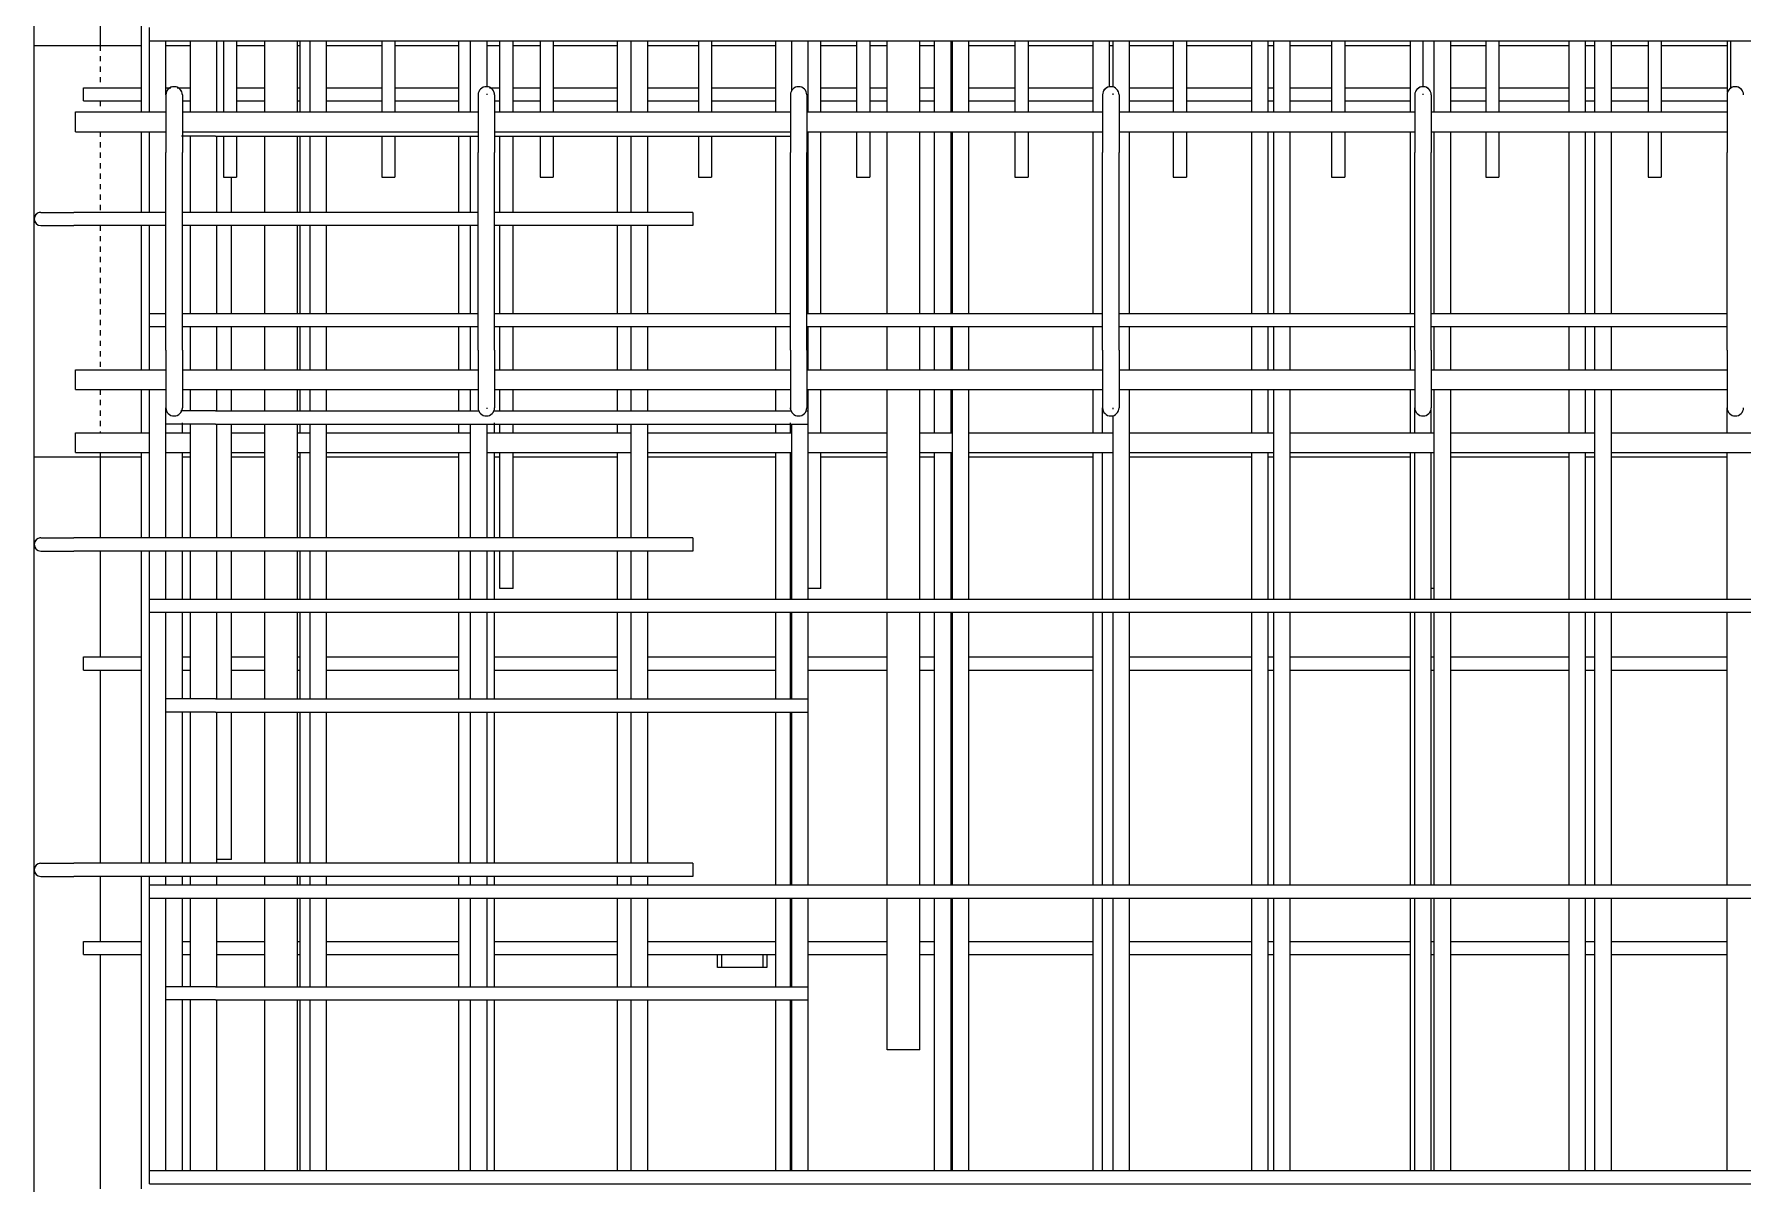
# Model space of a CAD drawing. Header units: millimetres. Extents: x 6744 to 22888, y -3063 to 10037.
# Drawn here: x 10063 to 11100, y 6619 to 7317 of the extents above; entities that cross this region are included whole.
import ezdxf

# ---------------------------------------------------------------- set-up
doc = ezdxf.new("R2010")
doc.units = ezdxf.units.MM
doc.linetypes.add('Dash', pattern=[6.36, 3.18, -3.18])
for name, color, linetype, lineweight in [('A-GENM', 13, 'Continuous', 18), ('A-WALL', 113, 'Continuous', 25), ('A-WALL-HDLN', 110, 'Dash', 25), ('S-BEAM', 12, 'Continuous', 18), ('S-RBAR', 171, 'Continuous', 18)]:
    doc.layers.add(name, color=color, linetype=linetype, lineweight=lineweight)

# ---------------------------------------------------------------- blocks, each defined once
blk = doc.blocks.new('RR spread anchor face based - RR-SA-2_5-200-V2-Elevation Front 1')
at = {"layer": 'A-GENM'}
for p, q in [((10477.6, 6750), (10477.6, 6757.9)), ((10480.1, 6757.9), (10480.1, 6750)), ((10505.1, 6757.9), (10505.1, 6750)), ((10507.6, 6757.9), (10507.6, 6750)), ((10480.1, 6750), (10477.6, 6750)), ((10505.1, 6750), (10480.1, 6750)), ((10507.6, 6750), (10505.1, 6750))]:
    blk.add_line(p, q, dxfattribs=at)

msp = doc.modelspace()

# ---------------------------------------------------------------- linework, layer by layer
at = {"layer": 'A-WALL'}
for p, q in [((10062.56745, 7310), (10062.56745, 7660)), ((10102.56745, 7398.33333), (10102.56745, 7310)), ((10062.56745, -1395), (10062.56745, 7059.95039)), ((10102.56745, 7060), (10102.56745, 7011)), ((10102.56745, 7003), (10102.56745, 6938.69231)), ((10102.56745, 6930.69231), (10102.56745, 6813.33333)), ((10102.56745, 6805.33333), (10102.56745, 6765.86538)), ((10102.56745, 6757.86538), (10102.56745, 6615.66667))]:
    msp.add_line(p, q, dxfattribs=at)
at = {"layer": 'A-WALL-HDLN'}
for p, q in [((10102.56745, 7309.95039), (10102.56745, 7284.34615)), ((10102.56745, 7276.34615), (10102.56745, 7269.66917)), ((10102.56745, 7257.66917), (10102.56745, 7208.66667)), ((10102.56745, 7200.66667), (10102.56745, 7113.07444)), ((10102.56745, 7101.07444), (10102.56745, 7074.80184)), ((10102.56745, 7062.80184), (10102.56745, 7060.04961))]:
    msp.add_line(p, q, dxfattribs=at)
at = {"layer": 'S-BEAM'}
for p, q in [((10062.56745, 7060), (10062.56745, 7310)), ((10062.56745, 7310), (10127.74785, 7310)), ((10142.56745, 7310), (10157.56745, 7310)), ((10185.53128, 7310), (10202.56541, 7310)), ((10222.56541, 7310), (10224.08401, 7310)), ((10240.11291, 7310), (10273.67267, 7310)), ((10281.67267, 7310), (10320.42017, 7310)), ((10337.65836, 7310), (10345.4745, 7310)), ((10353.4745, 7310), (10369.81406, 7310)), ((10377.81406, 7310), (10416.75633, 7310)), ((10435.20382, 7310), (10465.95545, 7310)), ((10473.95545, 7310), (10513.09249, 7310)), ((10540.38359, 7310), (10562.09684, 7310)), ((10570.09684, 7310), (10580.56541, 7310)), ((10600.56541, 7310), (10609.42865, 7310)), ((10619.42865, 7310), (10620.29473, 7310)), ((10630.29473, 7310), (10658.23823, 7310)), ((10666.23823, 7310), (10705.76481, 7310)), ((10715.76481, 7310), (10717.84018, 7310)), ((10727.84018, 7310), (10754.37962, 7310)), ((10762.37962, 7310), (10802.10097, 7310)), ((10812.10097, 7310), (10815.38564, 7310)), ((10825.38564, 7310), (10850.52101, 7310)), ((10858.52101, 7310), (10898.43713, 7310)), ((10922.93109, 7310), (10944.1624, 7310)), ((10952.1624, 7310), (10994.77329, 7310)), ((11004.77329, 7310), (11010.47655, 7310)), ((11020.47655, 7310), (11042.80379, 7310)), ((11050.80379, 7310), (11091.10945, 7310)), ((10127.74785, 7060), (10062.56745, 7060)), ((10157.56745, 7060), (10152.56745, 7060)), ((10202.56541, 7060), (10182.43481, 7060)), ((10224.08401, 7060), (10222.56541, 7060)), ((10320.42017, 7060), (10240.11291, 7060)), ((10345.4745, 7060), (10342.20382, 7060)), ((10416.75633, 7060), (10353.4745, 7060)), ((10513.09249, 7060), (10435.20382, 7060)), ((10580.56541, 7060), (10540.38359, 7060)), ((10609.42865, 7060), (10600.56541, 7060)), ((10620.29473, 7060), (10619.42865, 7060)), ((10705.76481, 7060), (10630.29473, 7060)), ((10802.10097, 7060), (10727.84018, 7060)), ((10815.38564, 7060), (10812.10097, 7060)), ((10898.43713, 7060), (10825.38564, 7060)), ((10994.77329, 7060), (10922.93109, 7060)), ((11010.47655, 7060), (11004.77329, 7060)), ((11090.74927, 7060), (11020.47655, 7060))]:
    msp.add_line(p, q, dxfattribs=at)
at = {"layer": 'S-RBAR'}
for p, q in [((10127.74785, 7269.66917), (10127.74785, 7398.33333)), ((10132.56745, 7312.89127), (10132.56745, 7320.89127)), ((10132.56745, 7312.89127), (12288.56745, 7312.89127)), ((10132.56745, 7269.66917), (10132.56745, 7312.89127)), ((10142.56745, 7280), (10142.56745, 7312.89127)), ((10157.56745, 7269.66917), (10157.56745, 7312.89127)), ((10173.56745, 7269.66917), (10173.56745, 7312.89127)), ((10177.53128, 7312.89127), (10177.53128, 7269.66917)), ((10185.53128, 7312.89127), (10185.53128, 7269.66917)), ((10202.56541, 7269.66917), (10202.56541, 7312.89127)), ((10222.56541, 7269.66917), (10222.56541, 7312.89127)), ((10224.08401, 7269.66917), (10224.08401, 7312.89127)), ((10230.11291, 7269.66917), (10230.11291, 7312.89127)), ((10240.11291, 7269.66917), (10240.11291, 7312.89127)), ((10273.67267, 7312.89127), (10273.67267, 7269.66917)), ((10281.67267, 7312.89127), (10281.67267, 7269.66917)), ((10320.42017, 7269.66917), (10320.42017, 7312.89127)), ((10327.65836, 7269.66917), (10327.65836, 7312.89127)), ((10337.65836, 7284.94016), (10337.65836, 7312.89127)), ((10345.4745, 7269.66917), (10345.4745, 7312.89127)), ((10353.4745, 7269.66917), (10353.4745, 7312.89127)), ((10369.81406, 7312.89127), (10369.81406, 7269.66917)), ((10377.81406, 7312.89127), (10377.81406, 7269.66917)), ((10416.75633, 7269.66917), (10416.75633, 7312.89127)), ((10425.20382, 7269.66917), (10425.20382, 7312.89127)), ((10435.20382, 7269.66917), (10435.20382, 7312.89127)), ((10465.95545, 7312.89127), (10465.95545, 7269.66917)), ((10473.95545, 7312.89127), (10473.95545, 7269.66917)), ((10513.09249, 7269.66917), (10513.09249, 7312.89127)), ((10522.74927, 7282.68356), (10522.74927, 7312.89127)), ((10532.74927, 7269.66917), (10532.74927, 7312.89127)), ((10540.38359, 7269.66917), (10540.38359, 7312.89127)), ((10562.09684, 7312.89127), (10562.09684, 7269.66917)), ((10570.09684, 7312.89127), (10570.09684, 7269.66917)), ((10580.56541, 7269.66917), (10580.56541, 7312.89127)), ((10600.56541, 7269.66917), (10600.56541, 7312.89127)), ((10609.42865, 7269.66917), (10609.42865, 7312.89127)), ((10619.42865, 7269.66917), (10619.42865, 7312.89127)), ((10620.29473, 7269.66917), (10620.29473, 7312.89127)), ((10630.29473, 7269.66917), (10630.29473, 7312.89127)), ((10658.23823, 7312.89127), (10658.23823, 7269.66917)), ((10666.23823, 7312.89127), (10666.23823, 7269.66917)), ((10705.76481, 7269.66917), (10705.76481, 7312.89127)), ((10715.76481, 7284.9063), (10715.76481, 7312.89127)), ((10717.84018, 7284.76009), (10717.84018, 7312.89127)), ((10727.84018, 7269.66917), (10727.84018, 7312.89127)), ((10754.37962, 7312.89127), (10754.37962, 7269.66917)), ((10762.37962, 7312.89127), (10762.37962, 7269.66917)), ((10802.10097, 7269.66917), (10802.10097, 7312.89127)), ((10812.10097, 7269.66917), (10812.10097, 7312.89127)), ((10815.38564, 7269.66917), (10815.38564, 7312.89127)), ((10825.38564, 7269.66917), (10825.38564, 7312.89127)), ((10850.52101, 7312.89127), (10850.52101, 7269.66917)), ((10858.52101, 7312.89127), (10858.52101, 7269.66917)), ((10898.43713, 7269.66917), (10898.43713, 7312.89127)), ((10906.20178, 7284.93181), (10906.20178, 7312.89127)), ((10912.93109, 7269.66917), (10912.93109, 7312.89127)), ((10922.93109, 7269.66917), (10922.93109, 7312.89127)), ((10944.1624, 7312.89127), (10944.1624, 7269.66917)), ((10952.1624, 7312.89127), (10952.1624, 7269.66917)), ((10994.77329, 7269.66917), (10994.77329, 7312.89127)), ((11004.77329, 7269.66917), (11004.77329, 7312.89127)), ((11010.47655, 7269.66917), (11010.47655, 7312.89127)), ((11020.47655, 7269.66917), (11020.47655, 7312.89127)), ((11042.80379, 7312.89127), (11042.80379, 7269.66917)), ((11050.80379, 7312.89127), (11050.80379, 7269.66917)), ((11091.10945, 7281.75234), (11091.10945, 7312.89127)), ((11093.11087, 7283.7981), (11093.11087, 7312.89127)), ((10092.56745, 7284.34615), (10127.74785, 7284.34615)), ((10092.56745, 7276.34615), (10092.56745, 7284.34615)), ((10092.56745, 7276.34615), (10127.74785, 7276.34615)), ((10142.56745, 7284.34615), (10145.64328, 7284.34615)), ((10142.56745, 7280), (10142.56745, 7245)), ((10149.49163, 7284.34615), (10157.56745, 7284.34615)), ((10152.56745, 7280), (10152.56745, 7245)), ((10152.56745, 7276.34615), (10157.56745, 7276.34615)), ((10185.53128, 7284.34615), (10202.56541, 7284.34615)), ((10185.53128, 7276.34615), (10202.56541, 7276.34615)), ((10222.56541, 7284.34615), (10224.08401, 7284.34615)), ((10222.56541, 7276.34615), (10224.08401, 7276.34615)), ((10240.11291, 7284.34615), (10273.67267, 7284.34615)), ((10240.11291, 7276.34615), (10273.67267, 7276.34615)), ((10281.67267, 7284.34615), (10320.42017, 7284.34615)), ((10281.67267, 7276.34615), (10320.42017, 7276.34615)), ((10332.20382, 7280), (10332.20382, 7245)), ((10337.65836, 7280), (10337.65836, 7280.7181)), ((10339.12799, 7284.34615), (10345.4745, 7284.34615)), ((10342.20382, 7280), (10342.20382, 7245)), ((10342.20382, 7276.34615), (10345.4745, 7276.34615)), ((10353.4745, 7284.34615), (10369.81406, 7284.34615)), ((10353.4745, 7276.34615), (10369.81406, 7276.34615)), ((10377.81406, 7284.34615), (10416.75633, 7284.34615)), ((10377.81406, 7276.34615), (10416.75633, 7276.34615)), ((10435.20382, 7284.34615), (10465.95545, 7284.34615)), ((10435.20382, 7276.34615), (10465.95545, 7276.34615)), ((10473.95545, 7284.34615), (10513.09249, 7284.34615)), ((10473.95545, 7276.34615), (10513.09249, 7276.34615)), ((10521.84018, 7280), (10521.84018, 7245)), ((10531.84018, 7280), (10531.84018, 7245)), ((10540.38359, 7284.34615), (10562.09684, 7284.34615)), ((10540.38359, 7276.34615), (10562.09684, 7276.34615)), ((10570.09684, 7284.34615), (10580.56541, 7284.34615)), ((10570.09684, 7276.34615), (10580.56541, 7276.34615)), ((10600.56541, 7284.34615), (10609.42865, 7284.34615)), ((10600.56541, 7276.34615), (10609.42865, 7276.34615)), ((10619.42865, 7284.34615), (10620.29473, 7284.34615)), ((10619.42865, 7276.34615), (10620.29473, 7276.34615)), ((10630.29473, 7284.34615), (10658.23823, 7284.34615)), ((10630.29473, 7276.34615), (10658.23823, 7276.34615)), ((10666.23823, 7284.34615), (10705.76481, 7284.34615)), ((10666.23823, 7276.34615), (10705.76481, 7276.34615)), ((10711.47655, 7280), (10711.47655, 7245)), ((10717.84018, 7280), (10717.84018, 7280.83779)), ((10721.47655, 7280), (10721.47655, 7245)), ((10727.84018, 7284.34615), (10754.37962, 7284.34615)), ((10727.84018, 7276.34615), (10754.37962, 7276.34615)), ((10762.37962, 7284.34615), (10802.10097, 7284.34615)), ((10762.37962, 7276.34615), (10802.10097, 7276.34615)), ((10812.10097, 7284.34615), (10815.38564, 7284.34615)), ((10812.10097, 7276.34615), (10815.38564, 7276.34615)), ((10825.38564, 7284.34615), (10850.52101, 7284.34615)), ((10825.38564, 7276.34615), (10850.52101, 7276.34615)), ((10858.52101, 7284.34615), (10898.43713, 7284.34615)), ((10858.52101, 7276.34615), (10898.43713, 7276.34615)), ((10901.11291, 7280), (10901.11291, 7245)), ((10906.20178, 7280), (10906.20178, 7280.66996)), ((10911.11291, 7280), (10911.11291, 7245)), ((10922.93109, 7284.34615), (10944.1624, 7284.34615)), ((10922.93109, 7276.34615), (10944.1624, 7276.34615)), ((10952.1624, 7284.34615), (10994.77329, 7284.34615)), ((10952.1624, 7276.34615), (10994.77329, 7276.34615)), ((11004.77329, 7284.34615), (11010.47655, 7284.34615)), ((11004.77329, 7276.34615), (11010.47655, 7276.34615)), ((11020.47655, 7284.34615), (11042.80379, 7284.34615)), ((11020.47655, 7276.34615), (11042.80379, 7276.34615)), ((11050.80379, 7284.34615), (11091.10945, 7284.34615)), ((11050.80379, 7276.34615), (11090.74927, 7276.34615)), ((11090.74927, 7280), (11090.74927, 7245)), ((10087.56745, 7269.66917), (10142.56745, 7269.66917)), ((10087.56745, 7257.66917), (10087.56745, 7269.66917)), ((10152.56745, 7269.66917), (10332.20382, 7269.66917)), ((10342.20382, 7269.66917), (10521.84018, 7269.66917)), ((10531.84018, 7269.66917), (10711.47655, 7269.66917)), ((10721.47655, 7269.66917), (10901.11291, 7269.66917)), ((10911.11291, 7269.66917), (11090.74927, 7269.66917)), ((10087.56745, 7257.66917), (10142.56745, 7257.66917)), ((10127.74785, 7208.66667), (10127.74785, 7257.66917)), ((10132.56745, 7208.66667), (10132.56745, 7257.66917)), ((10172.62673, 7254.95301), (10152.13868, 7254.95301)), ((10152.56745, 7257.66917), (10332.20382, 7257.66917)), ((10157.56745, 7208.66667), (10157.56745, 7254.95301)), ((10172.62673, 7254.95301), (10332.20382, 7254.95301)), ((10173.56745, 7208.66667), (10173.56745, 7254.95301)), ((10177.53128, 7254.95301), (10177.53128, 7230)), ((10185.53128, 7254.95301), (10185.53128, 7230)), ((10202.56541, 7208.66667), (10202.56541, 7254.95301)), ((10222.56541, 7208.66667), (10222.56541, 7254.95301)), ((10224.08401, 7208.66667), (10224.08401, 7254.95301)), ((10230.11291, 7208.66667), (10230.11291, 7254.95301)), ((10240.11291, 7208.66667), (10240.11291, 7254.95301)), ((10273.67267, 7254.95301), (10273.67267, 7230)), ((10281.67267, 7254.95301), (10281.67267, 7230)), ((10320.42017, 7208.66667), (10320.42017, 7254.95301)), ((10327.65836, 7208.66667), (10327.65836, 7254.95301)), ((10342.20382, 7257.66917), (10521.84018, 7257.66917)), ((10342.20382, 7254.95301), (10521.84018, 7254.95301)), ((10345.4745, 7208.66667), (10345.4745, 7254.95301)), ((10353.4745, 7208.66667), (10353.4745, 7254.95301)), ((10369.81406, 7254.95301), (10369.81406, 7230)), ((10377.81406, 7254.95301), (10377.81406, 7230)), ((10416.75633, 7208.66667), (10416.75633, 7254.95301)), ((10425.20382, 7208.66667), (10425.20382, 7254.95301)), ((10435.20382, 7208.66667), (10435.20382, 7254.95301)), ((10465.95545, 7254.95301), (10465.95545, 7230)), ((10473.95545, 7254.95301), (10473.95545, 7230)), ((10513.09249, 7147.33344), (10513.09249, 7254.95301)), ((10531.84018, 7257.66917), (10711.47655, 7257.66917)), ((10531.84018, 7254.95301), (10532.62673, 7254.95301)), ((10532.62673, 7254.95301), (10532.62673, 7257.66917)), ((10532.74927, 7147.33344), (10532.74927, 7257.66917)), ((10540.38359, 7147.33344), (10540.38359, 7257.66917)), ((10562.09684, 7257.66917), (10562.09684, 7230)), ((10570.09684, 7257.66917), (10570.09684, 7230)), ((10580.56541, 7147.33344), (10580.56541, 7257.66917)), ((10600.56541, 7147.33344), (10600.56541, 7257.66917)), ((10609.42865, 7147.33344), (10609.42865, 7257.66917)), ((10619.42865, 7147.33344), (10619.42865, 7257.66917)), ((10620.29473, 7147.33344), (10620.29473, 7257.66917)), ((10630.29473, 7147.33344), (10630.29473, 7257.66917)), ((10658.23823, 7257.66917), (10658.23823, 7230)), ((10666.23823, 7257.66917), (10666.23823, 7230)), ((10705.76481, 7147.33344), (10705.76481, 7257.66917)), ((10721.47655, 7257.66917), (10901.11291, 7257.66917)), ((10727.84018, 7147.33344), (10727.84018, 7257.66917)), ((10754.37962, 7257.66917), (10754.37962, 7230)), ((10762.37962, 7257.66917), (10762.37962, 7230)), ((10802.10097, 7147.33344), (10802.10097, 7257.66917)), ((10812.10097, 7147.33344), (10812.10097, 7257.66917)), ((10815.38564, 7147.33344), (10815.38564, 7257.66917)), ((10825.38564, 7147.33344), (10825.38564, 7257.66917)), ((10850.52101, 7257.66917), (10850.52101, 7230)), ((10858.52101, 7257.66917), (10858.52101, 7230)), ((10898.43713, 7147.33344), (10898.43713, 7257.66917)), ((10911.11291, 7257.66917), (11090.74927, 7257.66917)), ((10912.93109, 7147.33344), (10912.93109, 7257.66917)), ((10922.93109, 7147.33344), (10922.93109, 7257.66917)), ((10944.1624, 7257.66917), (10944.1624, 7230)), ((10952.1624, 7257.66917), (10952.1624, 7230)), ((10994.77329, 7147.33344), (10994.77329, 7257.66917)), ((11004.77329, 7147.33344), (11004.77329, 7257.66917)), ((11010.47655, 7147.33344), (11010.47655, 7257.66917)), ((11020.47655, 7147.33344), (11020.47655, 7257.66917)), ((11042.80379, 7257.66917), (11042.80379, 7230)), ((11050.80379, 7257.66917), (11050.80379, 7230)), ((10142.56745, 7125), (10142.56745, 7245)), ((10152.56745, 7125), (10152.56745, 7245)), ((10332.20382, 7125), (10332.20382, 7245)), ((10342.20382, 7125), (10342.20382, 7245)), ((10521.84018, 7125), (10521.84018, 7245)), ((10531.84018, 7125), (10531.84018, 7245)), ((10711.47655, 7125), (10711.47655, 7245)), ((10721.47655, 7125), (10721.47655, 7245)), ((10901.11291, 7125), (10901.11291, 7245)), ((10911.11291, 7125), (10911.11291, 7245)), ((11090.74927, 7125), (11090.74927, 7245)), ((10177.53128, 7230), (10185.53128, 7230)), ((10182.43481, 7208.66667), (10182.43481, 7230)), ((10273.67267, 7230), (10281.67267, 7230)), ((10369.81406, 7230), (10377.81406, 7230)), ((10465.95545, 7230), (10473.95545, 7230)), ((10562.09684, 7230), (10570.09684, 7230)), ((10658.23823, 7230), (10666.23823, 7230)), ((10754.37962, 7230), (10762.37962, 7230)), ((10850.52101, 7230), (10858.52101, 7230)), ((10944.1624, 7230), (10952.1624, 7230)), ((11042.80379, 7230), (11050.80379, 7230)), ((10066.56541, 7208.66667), (10086.56541, 7208.66667)), ((10142.56745, 7208.66667), (10086.56541, 7208.66667)), ((10332.20382, 7208.66667), (10152.56745, 7208.66667)), ((10462.56541, 7208.66667), (10342.20382, 7208.66667)), ((10462.56541, 7208.66667), (10462.56541, 7200.66667)), ((10066.56541, 7200.66667), (10086.56541, 7200.66667)), ((10142.56745, 7200.66667), (10086.56541, 7200.66667)), ((10127.74785, 7113.07444), (10127.74785, 7200.66667)), ((10132.56745, 7147.33344), (10132.56745, 7200.66667)), ((10332.20382, 7200.66667), (10152.56745, 7200.66667)), ((10157.56745, 7147.33344), (10157.56745, 7200.66667)), ((10173.56745, 7147.33344), (10173.56745, 7200.66667)), ((10182.43481, 7147.33344), (10182.43481, 7200.66667)), ((10202.56541, 7147.33344), (10202.56541, 7200.66667)), ((10222.56541, 7147.33344), (10222.56541, 7200.66667)), ((10224.08401, 7147.33344), (10224.08401, 7200.66667)), ((10230.11291, 7147.33344), (10230.11291, 7200.66667)), ((10240.11291, 7147.33344), (10240.11291, 7200.66667)), ((10320.42017, 7147.33344), (10320.42017, 7200.66667)), ((10327.65836, 7147.33344), (10327.65836, 7200.66667)), ((10462.56541, 7200.66667), (10342.20382, 7200.66667)), ((10345.4745, 7147.33344), (10345.4745, 7200.66667)), ((10353.4745, 7147.33344), (10353.4745, 7200.66667)), ((10416.75633, 7147.33344), (10416.75633, 7200.66667)), ((10425.20382, 7147.33344), (10425.20382, 7200.66667)), ((10435.20382, 7147.33344), (10435.20382, 7200.66667)), ((10132.56745, 7147.33344), (10142.56745, 7147.33344)), ((10132.56745, 7139.33344), (10132.56745, 7147.33344)), ((10152.56745, 7147.33344), (10332.20382, 7147.33344)), ((10342.20382, 7147.33344), (10521.84018, 7147.33344)), ((10531.84018, 7147.33344), (10711.47655, 7147.33344)), ((10721.47655, 7147.33344), (10901.11291, 7147.33344)), ((10911.11291, 7147.33344), (11090.74927, 7147.33344)), ((10132.56745, 7139.33344), (10142.56745, 7139.33344)), ((10132.56745, 7113.07444), (10132.56745, 7139.33344)), ((10152.56745, 7139.33344), (10332.20382, 7139.33344)), ((10157.56745, 7113.07444), (10157.56745, 7139.33344)), ((10173.56745, 7113.07444), (10173.56745, 7139.33344)), ((10182.43481, 7113.07444), (10182.43481, 7139.33344)), ((10202.56541, 7113.07444), (10202.56541, 7139.33344)), ((10222.56541, 7113.07444), (10222.56541, 7139.33344)), ((10224.08401, 7113.07444), (10224.08401, 7139.33344)), ((10230.11291, 7113.07444), (10230.11291, 7139.33344)), ((10240.11291, 7113.07444), (10240.11291, 7139.33344)), ((10320.42017, 7113.07444), (10320.42017, 7139.33344)), ((10327.65836, 7113.07444), (10327.65836, 7139.33344)), ((10342.20382, 7139.33344), (10521.84018, 7139.33344)), ((10345.4745, 7113.07444), (10345.4745, 7139.33344)), ((10353.4745, 7113.07444), (10353.4745, 7139.33344)), ((10416.75633, 7113.07444), (10416.75633, 7139.33344)), ((10425.20382, 7113.07444), (10425.20382, 7139.33344)), ((10435.20382, 7113.07444), (10435.20382, 7139.33344)), ((10513.09249, 7113.07444), (10513.09249, 7139.33344)), ((10531.84018, 7139.33344), (10711.47655, 7139.33344)), ((10532.74927, 7113.07444), (10532.74927, 7139.33344)), ((10540.38359, 7113.07444), (10540.38359, 7139.33344)), ((10580.56541, 7113.07444), (10580.56541, 7139.33344)), ((10600.56541, 7113.07444), (10600.56541, 7139.33344)), ((10609.42865, 7113.07444), (10609.42865, 7139.33344)), ((10619.42865, 7113.07444), (10619.42865, 7139.33344)), ((10620.29473, 7113.07444), (10620.29473, 7139.33344)), ((10630.29473, 7113.07444), (10630.29473, 7139.33344)), ((10705.76481, 7113.07444), (10705.76481, 7139.33344)), ((10721.47655, 7139.33344), (10901.11291, 7139.33344)), ((10727.84018, 7113.07444), (10727.84018, 7139.33344)), ((10802.10097, 7113.07444), (10802.10097, 7139.33344)), ((10812.10097, 7113.07444), (10812.10097, 7139.33344)), ((10815.38564, 7113.07444), (10815.38564, 7139.33344)), ((10825.38564, 7113.07444), (10825.38564, 7139.33344)), ((10898.43713, 7113.07444), (10898.43713, 7139.33344)), ((10911.11291, 7139.33344), (11090.74927, 7139.33344)), ((10912.93109, 7113.07444), (10912.93109, 7139.33344)), ((10922.93109, 7113.07444), (10922.93109, 7139.33344)), ((10994.77329, 7113.07444), (10994.77329, 7139.33344)), ((11004.77329, 7113.07444), (11004.77329, 7139.33344)), ((11010.47655, 7113.07444), (11010.47655, 7139.33344)), ((11020.47655, 7113.07444), (11020.47655, 7139.33344)), ((10142.56745, 7125), (10142.56745, 7090)), ((10152.56745, 7125), (10152.56745, 7090)), ((10332.20382, 7125), (10332.20382, 7090)), ((10342.20382, 7125), (10342.20382, 7090)), ((10521.84018, 7125), (10521.84018, 7090)), ((10531.84018, 7125), (10531.84018, 7090)), ((10711.47655, 7125), (10711.47655, 7090)), ((10721.47655, 7125), (10721.47655, 7090)), ((10901.11291, 7125), (10901.11291, 7090)), ((10911.11291, 7125), (10911.11291, 7090)), ((11090.74927, 7125), (11090.74927, 7090)), ((10087.56745, 7113.07444), (10142.56745, 7113.07444)), ((10087.56745, 7101.07444), (10087.56745, 7113.07444)), ((10152.56745, 7113.07444), (10332.20382, 7113.07444)), ((10342.20382, 7113.07444), (10521.84018, 7113.07444)), ((10531.84018, 7113.07444), (10711.47655, 7113.07444)), ((10721.47655, 7113.07444), (10901.11291, 7113.07444)), ((10911.11291, 7113.07444), (11090.74927, 7113.07444)), ((10087.56745, 7101.07444), (10142.56745, 7101.07444)), ((10127.74785, 7074.80184), (10127.74785, 7101.07444)), ((10132.56745, 7011), (10132.56745, 7101.07444)), ((10152.56745, 7101.07444), (10332.20382, 7101.07444)), ((10157.56745, 7088.0811), (10157.56745, 7101.07444)), ((10173.56745, 7088.0811), (10173.56745, 7101.07444)), ((10182.43481, 7088.0811), (10182.43481, 7101.07444)), ((10202.56541, 7088.0811), (10202.56541, 7101.07444)), ((10222.56541, 7088.0811), (10222.56541, 7101.07444)), ((10224.08401, 7088.0811), (10224.08401, 7101.07444)), ((10230.11291, 7088.0811), (10230.11291, 7101.07444)), ((10240.11291, 7088.0811), (10240.11291, 7101.07444)), ((10320.42017, 7088.0811), (10320.42017, 7101.07444)), ((10327.65836, 7088.0811), (10327.65836, 7101.07444)), ((10342.20382, 7101.07444), (10521.84018, 7101.07444)), ((10345.4745, 7088.0811), (10345.4745, 7101.07444)), ((10353.4745, 7088.0811), (10353.4745, 7101.07444)), ((10416.75633, 7088.0811), (10416.75633, 7101.07444)), ((10425.20382, 7088.0811), (10425.20382, 7101.07444)), ((10435.20382, 7088.0811), (10435.20382, 7101.07444)), ((10513.09249, 7088.0811), (10513.09249, 7101.07444)), ((10531.84018, 7101.07444), (10711.47655, 7101.07444)), ((10532.74927, 6973.77561), (10532.74927, 7101.07444)), ((10540.38359, 7074.80184), (10540.38359, 7101.07444)), ((10580.56541, 6973.77561), (10580.56541, 7101.07444)), ((10600.56541, 6973.77561), (10600.56541, 7101.07444)), ((10609.42865, 7074.80184), (10609.42865, 7101.07444)), ((10619.42865, 7074.80184), (10619.42865, 7101.07444)), ((10620.29473, 6973.77561), (10620.29473, 7101.07444)), ((10630.29473, 6973.77561), (10630.29473, 7101.07444)), ((10705.76481, 7074.80184), (10705.76481, 7101.07444)), ((10721.47655, 7101.07444), (10901.11291, 7101.07444)), ((10727.84018, 6973.77561), (10727.84018, 7101.07444)), ((10802.10097, 7074.80184), (10802.10097, 7101.07444)), ((10812.10097, 7074.80184), (10812.10097, 7101.07444)), ((10815.38564, 6973.77561), (10815.38564, 7101.07444)), ((10825.38564, 6973.77561), (10825.38564, 7101.07444)), ((10898.43713, 7074.80184), (10898.43713, 7101.07444)), ((10911.11291, 7101.07444), (11090.74927, 7101.07444)), ((10912.93109, 6973.77561), (10912.93109, 7101.07444)), ((10922.93109, 6973.77561), (10922.93109, 7101.07444)), ((10994.77329, 7074.80184), (10994.77329, 7101.07444)), ((11004.77329, 7074.80184), (11004.77329, 7101.07444)), ((11010.47655, 6973.77561), (11010.47655, 7101.07444)), ((11020.47655, 6973.77561), (11020.47655, 7101.07444)), ((10142.56745, 7011), (10142.56745, 7090)), ((10172.62673, 7088.0811), (10151.63687, 7088.0811)), ((10152.56745, 7089.19962), (10152.56745, 7090)), ((10172.62673, 7088.0811), (10332.63299, 7088.0811)), ((10337.65836, 7089.2819), (10337.65836, 7090)), ((10341.77464, 7088.0811), (10522.26936, 7088.0811)), ((10342.20382, 7089.19962), (10342.20382, 7090)), ((10521.84018, 7089.19962), (10521.84018, 7090)), ((10531.41101, 7088.0811), (10532.62673, 7088.0811)), ((10532.62673, 7080.0811), (10532.62673, 7088.0811)), ((10711.47655, 7075.27003), (10711.47655, 7090)), ((10717.84018, 7089.16221), (10717.84018, 7090)), ((10901.11291, 7075.27003), (10901.11291, 7090)), ((10911.11291, 7075.27003), (10911.11291, 7090)), ((11090.74927, 7075.27003), (11090.74927, 7090)), ((10172.62673, 7080.0811), (10142.27968, 7080.0811)), ((10152.56745, 7075.27003), (10152.56745, 7080.90891)), ((10157.56745, 7011), (10157.56745, 7080.0811)), ((10172.62673, 7080.0811), (10532.62673, 7080.0811)), ((10173.56745, 7011), (10173.56745, 7080.0811)), ((10182.43481, 7011), (10182.43481, 7080.0811)), ((10202.56541, 7011), (10202.56541, 7080.0811)), ((10222.56541, 7011), (10222.56541, 7080.0811)), ((10224.08401, 7074.80184), (10224.08401, 7080.0811)), ((10230.11291, 7011), (10230.11291, 7080.0811)), ((10240.11291, 7011), (10240.11291, 7080.0811)), ((10320.42017, 7074.80184), (10320.42017, 7080.0811)), ((10327.65836, 7011), (10327.65836, 7080.0811)), ((10337.65836, 7011), (10337.65836, 7080.0811)), ((10342.20382, 7075.27003), (10342.20382, 7080.90891)), ((10345.4745, 7074.80184), (10345.4745, 7080.0811)), ((10353.4745, 7074.80184), (10353.4745, 7080.0811)), ((10416.75633, 7074.80184), (10416.75633, 7080.0811)), ((10425.20382, 7011), (10425.20382, 7080.0811)), ((10435.20382, 7011), (10435.20382, 7080.0811)), ((10513.09249, 7074.80184), (10513.09249, 7080.0811)), ((10521.84018, 7075.27003), (10521.84018, 7080.90891)), ((10522.74927, 6973.77561), (10522.74927, 7080.0811)), ((10717.84018, 6973.77561), (10717.84018, 7085.23991)), ((10087.56745, 7074.80184), (10132.56745, 7074.80184)), ((10087.56745, 7062.80184), (10087.56745, 7074.80184)), ((10142.56745, 7074.80184), (10157.56745, 7074.80184)), ((10182.43481, 7074.80184), (10202.56541, 7074.80184)), ((10222.56541, 7074.80184), (10230.11291, 7074.80184)), ((10240.11291, 7074.80184), (10327.65836, 7074.80184)), ((10337.65836, 7074.80184), (10425.20382, 7074.80184)), ((10435.20382, 7074.80184), (10522.74927, 7074.80184)), ((10532.74927, 7074.80184), (10580.56541, 7074.80184)), ((10600.56541, 7074.80184), (10620.29473, 7074.80184)), ((10630.29473, 7074.80184), (10717.84018, 7074.80184)), ((10727.84018, 7074.80184), (10815.38564, 7074.80184)), ((10825.38564, 7074.80184), (10912.93109, 7074.80184)), ((10922.93109, 7074.80184), (11010.47655, 7074.80184)), ((11020.47655, 7074.80184), (11108.022, 7074.80184)), ((10087.56745, 7062.80184), (10132.56745, 7062.80184)), ((10127.74785, 7011), (10127.74785, 7062.80184)), ((10142.56745, 7062.80184), (10157.56745, 7062.80184)), ((10152.56745, 7055), (10152.56745, 7063.09607)), ((10182.43481, 7062.80184), (10202.56541, 7062.80184)), ((10222.56541, 7062.80184), (10230.11291, 7062.80184)), ((10224.08401, 7011), (10224.08401, 7062.80184)), ((10240.11291, 7062.80184), (10327.65836, 7062.80184)), ((10320.42017, 7011), (10320.42017, 7062.80184)), ((10337.65836, 7062.80184), (10425.20382, 7062.80184)), ((10342.20382, 7055), (10342.20382, 7063.09607)), ((10345.4745, 7011), (10345.4745, 7062.80184)), ((10353.4745, 7011), (10353.4745, 7062.80184)), ((10416.75633, 7011), (10416.75633, 7062.80184)), ((10435.20382, 7062.80184), (10522.74927, 7062.80184)), ((10513.09249, 6973.77561), (10513.09249, 7062.80184)), ((10521.84018, 7055), (10521.84018, 7063.09607)), ((10532.74927, 7062.80184), (10580.56541, 7062.80184)), ((10540.38359, 6980.31382), (10540.38359, 7062.80184)), ((10600.56541, 7062.80184), (10620.29473, 7062.80184)), ((10609.42865, 6973.77561), (10609.42865, 7062.80184)), ((10619.42865, 6973.77561), (10619.42865, 7062.80184)), ((10630.29473, 7062.80184), (10717.84018, 7062.80184)), ((10705.76481, 6973.77561), (10705.76481, 7062.80184)), ((10711.47655, 7055), (10711.47655, 7063.09607)), ((10727.84018, 7062.80184), (10815.38564, 7062.80184)), ((10802.10097, 6973.77561), (10802.10097, 7062.80184)), ((10812.10097, 6973.77561), (10812.10097, 7062.80184)), ((10825.38564, 7062.80184), (10912.93109, 7062.80184)), ((10898.43713, 6973.77561), (10898.43713, 7062.80184)), ((10901.11291, 7055), (10901.11291, 7063.09607)), ((10911.11291, 7055), (10911.11291, 7063.09607)), ((10922.93109, 7062.80184), (11010.47655, 7062.80184)), ((10994.77329, 6973.77561), (10994.77329, 7062.80184)), ((11004.77329, 6973.77561), (11004.77329, 7062.80184)), ((11020.47655, 7062.80184), (11108.022, 7062.80184)), ((11090.74927, 7055), (11090.74927, 7063.09607)), ((10152.56745, 7011), (10152.56745, 7055)), ((10342.20382, 7011), (10342.20382, 7055)), ((10521.84018, 6973.77561), (10521.84018, 7055)), ((10711.47655, 6973.77561), (10711.47655, 7055)), ((10901.11291, 6973.77561), (10901.11291, 7055)), ((10911.11291, 6973.77561), (10911.11291, 7055)), ((11090.74927, 6973.77561), (11090.74927, 7055)), ((10066.56541, 7011), (10086.56541, 7011)), ((10462.56541, 7011), (10086.56541, 7011)), ((10462.56541, 7011), (10462.56541, 7003)), ((10066.56541, 7003), (10086.56541, 7003)), ((10462.56541, 7003), (10086.56541, 7003)), ((10127.74785, 6813.33333), (10127.74785, 7003)), ((10132.56745, 6973.77561), (10132.56745, 7003)), ((10142.56745, 6973.77561), (10142.56745, 7003)), ((10152.56745, 6973.77561), (10152.56745, 7003)), ((10157.56745, 6973.77561), (10157.56745, 7003)), ((10173.56745, 6973.77561), (10173.56745, 7003)), ((10182.43481, 6973.77561), (10182.43481, 7003)), ((10202.56541, 6973.77561), (10202.56541, 7003)), ((10222.56541, 6973.77561), (10222.56541, 7003)), ((10224.08401, 6973.77561), (10224.08401, 7003)), ((10230.11291, 6973.77561), (10230.11291, 7003)), ((10240.11291, 6973.77561), (10240.11291, 7003)), ((10320.42017, 6973.77561), (10320.42017, 7003)), ((10327.65836, 6973.77561), (10327.65836, 7003)), ((10337.65836, 6973.77561), (10337.65836, 7003)), ((10342.20382, 6973.77561), (10342.20382, 7003)), ((10345.4745, 6980.31382), (10345.4745, 7003)), ((10353.4745, 6980.31382), (10353.4745, 7003)), ((10416.75633, 6973.77561), (10416.75633, 7003)), ((10425.20382, 6973.77561), (10425.20382, 7003)), ((10435.20382, 6973.77561), (10435.20382, 7003)), ((10132.56745, 6973.77561), (12288.56745, 6973.77561)), ((10132.56745, 6965.77561), (10132.56745, 6973.77561)), ((10353.4745, 6980.31382), (10345.4745, 6980.31382)), ((10540.38359, 6980.31382), (10532.74927, 6980.31382)), ((10912.93109, 6980.31382), (10911.11291, 6980.31382)), ((10132.56745, 6965.77561), (12288.56745, 6965.77561)), ((10132.56745, 6813.33333), (10132.56745, 6965.77561)), ((10142.56745, 6813.33333), (10142.56745, 6965.77561)), ((10152.56745, 6913.20919), (10152.56745, 6965.77561)), ((10157.56745, 6913.20919), (10157.56745, 6965.77561)), ((10173.56745, 6913.20919), (10173.56745, 6965.77561)), ((10182.43481, 6913.20919), (10182.43481, 6965.77561)), ((10202.56541, 6913.20919), (10202.56541, 6965.77561)), ((10222.56541, 6913.20919), (10222.56541, 6965.77561)), ((10224.08401, 6913.20919), (10224.08401, 6965.77561)), ((10230.11291, 6913.20919), (10230.11291, 6965.77561)), ((10240.11291, 6913.20919), (10240.11291, 6965.77561)), ((10320.42017, 6913.20919), (10320.42017, 6965.77561)), ((10327.65836, 6913.20919), (10327.65836, 6965.77561)), ((10337.65836, 6913.20919), (10337.65836, 6965.77561)), ((10342.20382, 6913.20919), (10342.20382, 6965.77561)), ((10416.75633, 6913.20919), (10416.75633, 6965.77561)), ((10425.20382, 6913.20919), (10425.20382, 6965.77561)), ((10435.20382, 6913.20919), (10435.20382, 6965.77561)), ((10513.09249, 6913.20919), (10513.09249, 6965.77561)), ((10521.84018, 6913.20919), (10521.84018, 6965.77561)), ((10522.74927, 6913.20919), (10522.74927, 6965.77561)), ((10532.74927, 6800.21779), (10532.74927, 6965.77561)), ((10580.56541, 6800.21779), (10580.56541, 6965.77561)), ((10600.56541, 6800.21779), (10600.56541, 6965.77561)), ((10609.42865, 6800.21779), (10609.42865, 6965.77561)), ((10619.42865, 6800.21779), (10619.42865, 6965.77561)), ((10620.29473, 6800.21779), (10620.29473, 6965.77561)), ((10630.29473, 6800.21779), (10630.29473, 6965.77561)), ((10705.76481, 6800.21779), (10705.76481, 6965.77561)), ((10711.47655, 6800.21779), (10711.47655, 6965.77561)), ((10717.84018, 6800.21779), (10717.84018, 6965.77561)), ((10727.84018, 6800.21779), (10727.84018, 6965.77561)), ((10802.10097, 6800.21779), (10802.10097, 6965.77561)), ((10812.10097, 6800.21779), (10812.10097, 6965.77561)), ((10815.38564, 6800.21779), (10815.38564, 6965.77561)), ((10825.38564, 6800.21779), (10825.38564, 6965.77561)), ((10898.43713, 6800.21779), (10898.43713, 6965.77561)), ((10901.11291, 6800.21779), (10901.11291, 6965.77561)), ((10911.11291, 6800.21779), (10911.11291, 6965.77561)), ((10912.93109, 6800.21779), (10912.93109, 6965.77561)), ((10922.93109, 6800.21779), (10922.93109, 6965.77561)), ((10994.77329, 6800.21779), (10994.77329, 6965.77561)), ((11004.77329, 6800.21779), (11004.77329, 6965.77561)), ((11010.47655, 6800.21779), (11010.47655, 6965.77561)), ((11020.47655, 6800.21779), (11020.47655, 6965.77561)), ((11090.74927, 6800.21779), (11090.74927, 6965.77561)), ((10092.56745, 6938.69231), (10127.74785, 6938.69231)), ((10092.56745, 6930.69231), (10092.56745, 6938.69231)), ((10152.56745, 6938.69231), (10157.56745, 6938.69231)), ((10182.43481, 6938.69231), (10202.56541, 6938.69231)), ((10222.56541, 6938.69231), (10224.08401, 6938.69231)), ((10240.11291, 6938.69231), (10320.42017, 6938.69231)), ((10342.20382, 6938.69231), (10416.75633, 6938.69231)), ((10435.20382, 6938.69231), (10513.09249, 6938.69231)), ((10532.74927, 6938.69231), (10580.56541, 6938.69231)), ((10600.56541, 6938.69231), (10609.42865, 6938.69231)), ((10619.42865, 6938.69231), (10620.29473, 6938.69231)), ((10630.29473, 6938.69231), (10705.76481, 6938.69231)), ((10727.84018, 6938.69231), (10802.10097, 6938.69231)), ((10812.10097, 6938.69231), (10815.38564, 6938.69231)), ((10825.38564, 6938.69231), (10898.43713, 6938.69231)), ((10911.11291, 6938.69231), (10912.93109, 6938.69231)), ((10922.93109, 6938.69231), (10994.77329, 6938.69231)), ((11004.77329, 6938.69231), (11010.47655, 6938.69231)), ((11020.47655, 6938.69231), (11090.74927, 6938.69231)), ((10092.56745, 6930.69231), (10127.74785, 6930.69231)), ((10152.56745, 6930.69231), (10157.56745, 6930.69231)), ((10182.43481, 6930.69231), (10202.56541, 6930.69231)), ((10222.56541, 6930.69231), (10224.08401, 6930.69231)), ((10240.11291, 6930.69231), (10320.42017, 6930.69231)), ((10342.20382, 6930.69231), (10416.75633, 6930.69231)), ((10435.20382, 6930.69231), (10513.09249, 6930.69231)), ((10532.74927, 6930.69231), (10580.56541, 6930.69231)), ((10600.56541, 6930.69231), (10609.42865, 6930.69231)), ((10619.42865, 6930.69231), (10620.29473, 6930.69231)), ((10630.29473, 6930.69231), (10705.76481, 6930.69231)), ((10727.84018, 6930.69231), (10802.10097, 6930.69231)), ((10812.10097, 6930.69231), (10815.38564, 6930.69231)), ((10825.38564, 6930.69231), (10898.43713, 6930.69231)), ((10911.11291, 6930.69231), (10912.93109, 6930.69231)), ((10922.93109, 6930.69231), (10994.77329, 6930.69231)), ((11004.77329, 6930.69231), (11010.47655, 6930.69231)), ((11020.47655, 6930.69231), (11090.74927, 6930.69231)), ((10172.62673, 6913.20919), (10142.27968, 6913.20919)), ((10172.62673, 6913.20919), (10532.62673, 6913.20919)), ((10532.62673, 6905.20919), (10532.62673, 6913.20919)), ((10172.62673, 6905.20919), (10142.27968, 6905.20919)), ((10152.56745, 6813.33333), (10152.56745, 6905.20919)), ((10157.56745, 6813.33333), (10157.56745, 6905.20919)), ((10172.62673, 6905.20919), (10532.62673, 6905.20919)), ((10173.56745, 6813.33333), (10173.56745, 6905.20919)), ((10182.43481, 6815.6317), (10182.43481, 6905.20919)), ((10202.56541, 6813.33333), (10202.56541, 6905.20919)), ((10222.56541, 6813.33333), (10222.56541, 6905.20919)), ((10224.08401, 6813.33333), (10224.08401, 6905.20919)), ((10230.11291, 6813.33333), (10230.11291, 6905.20919)), ((10240.11291, 6813.33333), (10240.11291, 6905.20919)), ((10320.42017, 6813.33333), (10320.42017, 6905.20919)), ((10327.65836, 6813.33333), (10327.65836, 6905.20919)), ((10337.65836, 6813.33333), (10337.65836, 6905.20919)), ((10342.20382, 6813.33333), (10342.20382, 6905.20919)), ((10416.75633, 6813.33333), (10416.75633, 6905.20919)), ((10425.20382, 6813.33333), (10425.20382, 6905.20919)), ((10435.20382, 6813.33333), (10435.20382, 6905.20919)), ((10513.09249, 6800.21779), (10513.09249, 6905.20919)), ((10521.84018, 6800.21779), (10521.84018, 6905.20919)), ((10522.74927, 6800.21779), (10522.74927, 6905.20919)), ((10066.56541, 6813.33333), (10086.56541, 6813.33333)), ((10462.56541, 6813.33333), (10086.56541, 6813.33333)), ((10182.43481, 6815.6317), (10173.56745, 6815.6317)), ((10462.56541, 6813.33333), (10462.56541, 6805.33333)), ((10066.56541, 6805.33333), (10086.56541, 6805.33333)), ((10462.56541, 6805.33333), (10086.56541, 6805.33333)), ((10127.74785, 6615.66667), (10127.74785, 6805.33333)), ((10132.56745, 6800.21779), (10132.56745, 6805.33333)), ((10132.56745, 6800.21779), (12288.56745, 6800.21779)), ((10132.56745, 6792.21779), (10132.56745, 6800.21779)), ((10142.56745, 6800.21779), (10142.56745, 6805.33333)), ((10152.56745, 6800.21779), (10152.56745, 6805.33333)), ((10157.56745, 6800.21779), (10157.56745, 6805.33333)), ((10173.56745, 6800.21779), (10173.56745, 6805.33333)), ((10202.56541, 6800.21779), (10202.56541, 6805.33333)), ((10222.56541, 6800.21779), (10222.56541, 6805.33333)), ((10224.08401, 6800.21779), (10224.08401, 6805.33333)), ((10230.11291, 6800.21779), (10230.11291, 6805.33333)), ((10240.11291, 6800.21779), (10240.11291, 6805.33333)), ((10320.42017, 6800.21779), (10320.42017, 6805.33333)), ((10327.65836, 6800.21779), (10327.65836, 6805.33333)), ((10337.65836, 6800.21779), (10337.65836, 6805.33333)), ((10342.20382, 6800.21779), (10342.20382, 6805.33333)), ((10416.75633, 6800.21779), (10416.75633, 6805.33333)), ((10425.20382, 6800.21779), (10425.20382, 6805.33333)), ((10435.20382, 6800.21779), (10435.20382, 6805.33333)), ((10132.56745, 6792.21779), (12288.56745, 6792.21779)), ((10132.56745, 6626.65996), (10132.56745, 6792.21779)), ((10142.56745, 6626.65996), (10142.56745, 6792.21779)), ((10152.56745, 6738.33727), (10152.56745, 6792.21779)), ((10157.56745, 6738.33727), (10157.56745, 6792.21779)), ((10173.56745, 6738.33727), (10173.56745, 6792.21779)), ((10202.56541, 6738.33727), (10202.56541, 6792.21779)), ((10222.56541, 6738.33727), (10222.56541, 6792.21779)), ((10224.08401, 6738.33727), (10224.08401, 6792.21779)), ((10230.11291, 6738.33727), (10230.11291, 6792.21779)), ((10240.11291, 6738.33727), (10240.11291, 6792.21779)), ((10320.42017, 6738.33727), (10320.42017, 6792.21779)), ((10327.65836, 6738.33727), (10327.65836, 6792.21779)), ((10337.65836, 6738.33727), (10337.65836, 6792.21779)), ((10342.20382, 6738.33727), (10342.20382, 6792.21779)), ((10416.75633, 6738.33727), (10416.75633, 6792.21779)), ((10425.20382, 6738.33727), (10425.20382, 6792.21779)), ((10435.20382, 6738.33727), (10435.20382, 6792.21779)), ((10513.09249, 6738.33727), (10513.09249, 6792.21779)), ((10521.84018, 6738.33727), (10521.84018, 6792.21779)), ((10522.74927, 6738.33727), (10522.74927, 6792.21779)), ((10532.74927, 6626.65996), (10532.74927, 6792.21779)), ((10580.56541, 6700), (10580.56541, 6792.21779)), ((10600.56541, 6700), (10600.56541, 6792.21779)), ((10609.42865, 6626.65996), (10609.42865, 6792.21779)), ((10619.42865, 6626.65996), (10619.42865, 6792.21779)), ((10620.29473, 6626.65996), (10620.29473, 6792.21779)), ((10630.29473, 6626.65996), (10630.29473, 6792.21779)), ((10705.76481, 6626.65996), (10705.76481, 6792.21779)), ((10711.47655, 6626.65996), (10711.47655, 6792.21779)), ((10717.84018, 6626.65996), (10717.84018, 6792.21779)), ((10727.84018, 6626.65996), (10727.84018, 6792.21779)), ((10802.10097, 6626.65996), (10802.10097, 6792.21779)), ((10812.10097, 6626.65996), (10812.10097, 6792.21779)), ((10815.38564, 6626.65996), (10815.38564, 6792.21779)), ((10825.38564, 6626.65996), (10825.38564, 6792.21779)), ((10898.43713, 6626.65996), (10898.43713, 6792.21779)), ((10901.11291, 6626.65996), (10901.11291, 6792.21779)), ((10911.11291, 6626.65996), (10911.11291, 6792.21779)), ((10912.93109, 6626.65996), (10912.93109, 6792.21779)), ((10922.93109, 6626.65996), (10922.93109, 6792.21779)), ((10994.77329, 6626.65996), (10994.77329, 6792.21779)), ((11004.77329, 6626.65996), (11004.77329, 6792.21779)), ((11010.47655, 6626.65996), (11010.47655, 6792.21779)), ((11020.47655, 6626.65996), (11020.47655, 6792.21779)), ((11090.74927, 6626.65996), (11090.74927, 6792.21779)), ((10092.56745, 6765.86538), (10127.74785, 6765.86538)), ((10092.56745, 6757.86538), (10092.56745, 6765.86538)), ((10092.56745, 6757.86538), (10127.74785, 6757.86538)), ((10152.56745, 6765.86538), (10157.56745, 6765.86538)), ((10152.56745, 6757.86538), (10157.56745, 6757.86538)), ((10173.56745, 6765.86538), (10202.56541, 6765.86538)), ((10173.56745, 6757.86538), (10202.56541, 6757.86538)), ((10222.56541, 6765.86538), (10224.08401, 6765.86538)), ((10222.56541, 6757.86538), (10224.08401, 6757.86538)), ((10240.11291, 6765.86538), (10320.42017, 6765.86538)), ((10240.11291, 6757.86538), (10320.42017, 6757.86538)), ((10342.20382, 6765.86538), (10416.75633, 6765.86538)), ((10342.20382, 6757.86538), (10416.75633, 6757.86538)), ((10435.20382, 6765.86538), (10513.09249, 6765.86538)), ((10435.20382, 6757.86538), (10513.09249, 6757.86538)), ((10532.74927, 6765.86538), (10580.56541, 6765.86538)), ((10532.74927, 6757.86538), (10580.56541, 6757.86538)), ((10600.56541, 6765.86538), (10609.42865, 6765.86538)), ((10600.56541, 6757.86538), (10609.42865, 6757.86538)), ((10619.42865, 6765.86538), (10620.29473, 6765.86538)), ((10619.42865, 6757.86538), (10620.29473, 6757.86538)), ((10630.29473, 6765.86538), (10705.76481, 6765.86538)), ((10630.29473, 6757.86538), (10705.76481, 6757.86538)), ((10727.84018, 6765.86538), (10802.10097, 6765.86538)), ((10727.84018, 6757.86538), (10802.10097, 6757.86538)), ((10812.10097, 6765.86538), (10815.38564, 6765.86538)), ((10812.10097, 6757.86538), (10815.38564, 6757.86538)), ((10825.38564, 6765.86538), (10898.43713, 6765.86538)), ((10825.38564, 6757.86538), (10898.43713, 6757.86538)), ((10911.11291, 6765.86538), (10912.93109, 6765.86538)), ((10911.11291, 6757.86538), (10912.93109, 6757.86538)), ((10922.93109, 6765.86538), (10994.77329, 6765.86538)), ((10922.93109, 6757.86538), (10994.77329, 6757.86538)), ((11004.77329, 6765.86538), (11010.47655, 6765.86538)), ((11004.77329, 6757.86538), (11010.47655, 6757.86538)), ((11020.47655, 6765.86538), (11090.74927, 6765.86538)), ((11020.47655, 6757.86538), (11090.74927, 6757.86538)), ((10172.62673, 6738.33727), (10142.27968, 6738.33727)), ((10172.62673, 6738.33727), (10532.62673, 6738.33727)), ((10532.62673, 6730.33727), (10532.62673, 6738.33727)), ((10172.62673, 6730.33727), (10142.27968, 6730.33727)), ((10152.56745, 6626.65996), (10152.56745, 6730.33727)), ((10157.56745, 6626.65996), (10157.56745, 6730.33727)), ((10172.62673, 6730.33727), (10532.62673, 6730.33727)), ((10173.56745, 6626.65996), (10173.56745, 6730.33727)), ((10202.56541, 6626.65996), (10202.56541, 6730.33727)), ((10222.56541, 6626.65996), (10222.56541, 6730.33727)), ((10224.08401, 6626.65996), (10224.08401, 6730.33727)), ((10230.11291, 6626.65996), (10230.11291, 6730.33727)), ((10240.11291, 6626.65996), (10240.11291, 6730.33727)), ((10320.42017, 6626.65996), (10320.42017, 6730.33727)), ((10327.65836, 6626.65996), (10327.65836, 6730.33727)), ((10337.65836, 6626.65996), (10337.65836, 6730.33727)), ((10342.20382, 6626.65996), (10342.20382, 6730.33727)), ((10416.75633, 6626.65996), (10416.75633, 6730.33727)), ((10425.20382, 6626.65996), (10425.20382, 6730.33727)), ((10435.20382, 6626.65996), (10435.20382, 6730.33727)), ((10513.09249, 6626.65996), (10513.09249, 6730.33727)), ((10521.84018, 6626.65996), (10521.84018, 6730.33727)), ((10522.74927, 6626.65996), (10522.74927, 6730.33727)), ((10600.56541, 6700), (10580.56541, 6700)), ((10132.56745, 6626.65996), (12288.56745, 6626.65996)), ((10132.56745, 6618.65996), (10132.56745, 6626.65996)), ((10132.56745, 6618.65996), (12288.56745, 6618.65996))]:
    msp.add_line(p, q, dxfattribs=at)
for centre, radius, start, end in [((10147.56745, 7280), 5, 0, 180), ((10147.56745, 7280), 5, 105, 150), ((10147.56745, 7280), 5, 30, 75), ((10147.56745, 7280), 5, 0, 15), ((10337.20382, 7280), 5, 0, 180), ((10337.20382, 7280), 5, 30, 75), ((10337.20382, 7280), 5, 0, 15), ((10526.84018, 7280), 5, 0, 180), ((10716.47655, 7280), 5, 0, 180), ((10716.47655, 7280), 5, 105, 150), ((10906.11291, 7280), 5, 0, 180), ((10906.11291, 7280), 5, 105, 150), ((10906.11291, 7280), 5, 30, 75), ((10906.11291, 7280), 5, 0, 15), ((11095.74927, 7280), 5, 0, 180), ((11095.74927, 7280), 5, 105, 150), ((11095.74927, 7280), 5, 30, 75), ((10066.56541, 7204.66667), 4, 90, 270), ((10066.56541, 7204.66667), 4, 120, 165), ((10066.56541, 7204.66667), 4, 195, 240), ((10066.56541, 7204.66667), 4, 90, 105), ((10147.56745, 7090), 5, 180, 360), ((10337.20382, 7090), 5, 180, 360), ((10526.84018, 7090), 5, 180, 360), ((10716.47655, 7090), 5, 180, 360), ((10906.11291, 7090), 5, 180, 360), ((11095.74927, 7090), 5, 180, 360), ((10066.56541, 7007), 4, 90, 270), ((10066.56541, 7007), 4, 120, 165), ((10066.56541, 7007), 4, 195, 240), ((10066.56541, 7007), 4, 90, 105), ((10066.56541, 6809.33333), 4, 90, 270), ((10066.56541, 6809.33333), 4, 195, 240), ((10066.56541, 6809.33333), 4, 120, 156.86426225), ((10066.56541, 6809.33333), 4, 90, 105)]:
    msp.add_arc(centre, radius, start, end, dxfattribs=at)

# ---------------------------------------------------------------- block references
at = {"layer": 'A-GENM'}
msp.add_blockref('RR spread anchor face based - RR-SA-2_5-200-V2-Elevation Front 1', (0, 0), dxfattribs=at)

doc.saveas('drawing.dxf')
